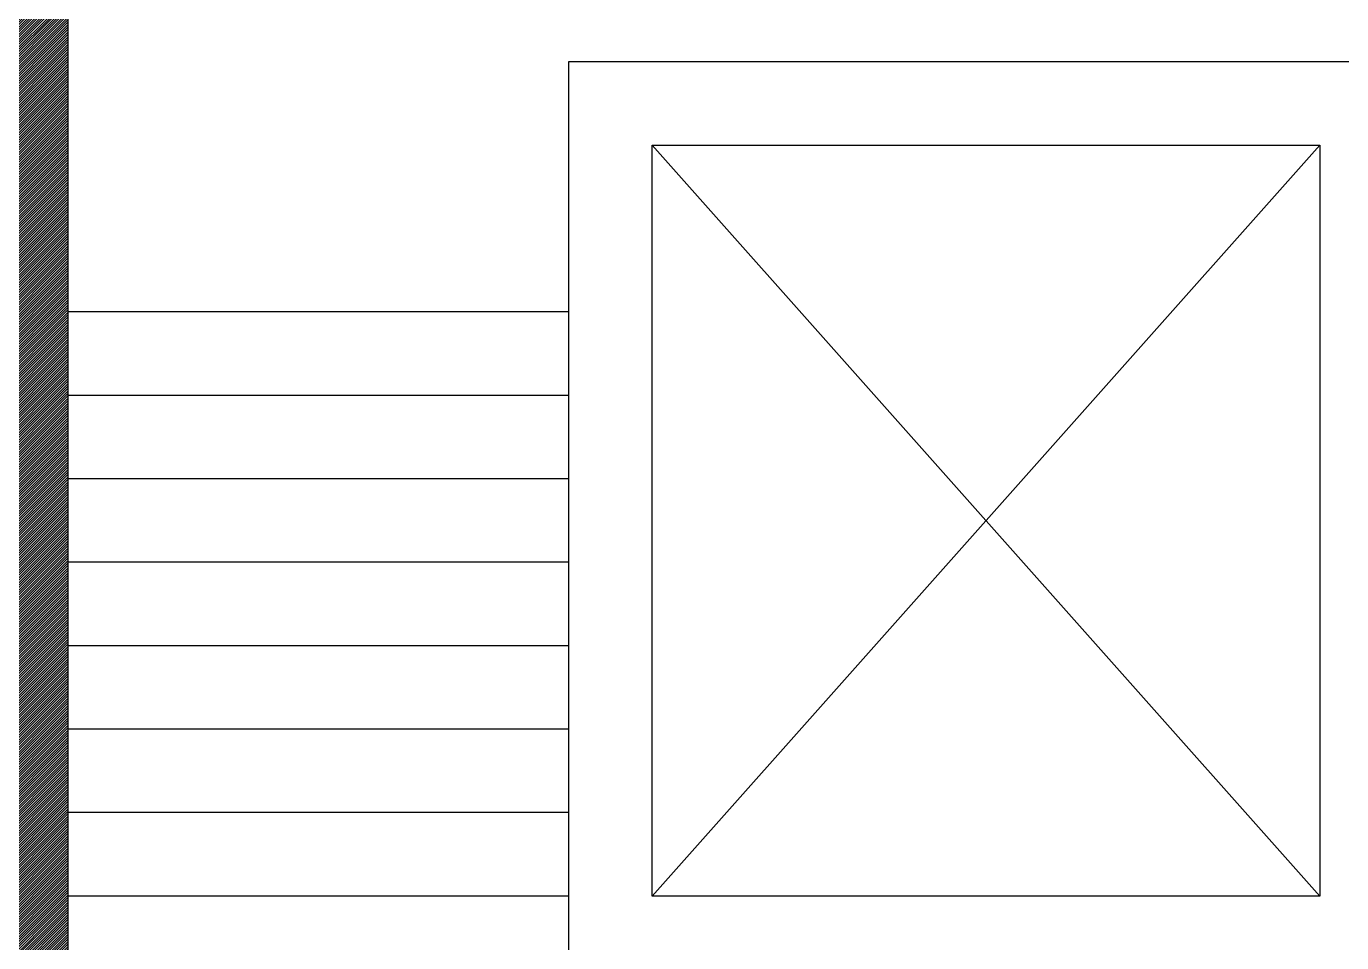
# Model space of a CAD drawing. Header units: feet. Extents: x -1528 to 1078, y 4 to 785.
# Drawn here: x -1046.9 to -952.4, y 70.4 to 136.3 of the extents above; entities that cross this region are included whole.
import ezdxf

# ---------------------------------------------------------------- set-up
doc = ezdxf.new("R2010")
doc.units = ezdxf.units.FT
doc.header["$MEASUREMENT"] = 0
doc.layers.add('Hatch', color=7, linetype='Continuous')
doc.layers.add('Stair', color=92, linetype='Continuous')

msp = doc.modelspace()

# ---------------------------------------------------------------- hatches: boundary and pattern name
at = {"layer": 'Hatch'}
h = msp.add_hatch(dxfattribs=at)
h.set_pattern_fill('ANSI31', color=256, style=0)
h.set_pattern_definition([(45, (-1505.67631, -20.54817), (-0.088388348, 0.088388348), [])])
h.paths.add_polyline_path([(-550.822, 34.722), (-625.645, 34.722), (-625.645, 24.722), (-550.822, 24.722)])
h.paths.add_polyline_path([(-697.645, 34.722), (-795.342, 34.722), (-795.342, 24.722), (-697.645, 24.722)])
h.paths.add_polyline_path([(-867.342, 34.722), (-905.946, 34.722), (-905.946, 184.722), (-911.946, 184.722), (-911.946, 178.722), (-911.946, 34.722), (-916.475, 34.722), (-916.475, 24.722), (-867.342, 24.722)])
h.paths.add_polyline_path([(-1036.475, 34.722), (-1043.946, 34.722), (-1043.946, 184.722), (-1049.946, 184.722), (-1049.946, 34.722), (-1224.215, 34.722), (-1224.215, 24.722), (-1036.475, 24.722)])
h.paths.add_polyline_path([(-1517.946, 452.684), (-1527.946, 452.684), (-1527.946, 24.722), (-1344.215, 24.722), (-1344.215, 34.722), (-1517.946, 34.722)])
h.paths.add_polyline_path([(-1213.494, 764.722), (-1339.875, 764.722), (-1339.875, 754.722), (-1213.494, 754.722)])
h.paths.add_polyline_path([(-1459.875, 764.722), (-1527.946, 764.722), (-1527.946, 711.435), (-1517.946, 711.435), (-1517.946, 754.722), (-1459.875, 754.722)])
h.paths.add_polyline_path([(-1517.946, 639.435), (-1527.946, 639.435), (-1527.946, 524.684), (-1517.946, 524.684)])

# ---------------------------------------------------------------- linework, layer by layer
msp.add_line((-1043.946, 34.722), (-1043.946, 184.722))
at = {"layer": 'Stair'}
for p, q in [((-1007.946, 133.747), (-947.946, 133.747)), ((-1007.946, 67.747), (-1007.946, 133.747)), ((-1001.946, 73.747), (-953.946, 127.747)), ((-1001.946, 127.747), (-953.946, 73.747)), ((-1007.946, 115.747), (-1043.946, 115.747)), ((-1007.946, 109.747), (-1043.946, 109.747)), ((-1007.946, 103.747), (-1043.946, 103.747)), ((-1007.946, 97.747), (-1043.946, 97.747)), ((-1007.946, 91.747), (-1043.946, 91.747)), ((-1007.946, 85.747), (-1043.946, 85.747)), ((-1007.946, 79.747), (-1043.946, 79.747)), ((-1007.946, 73.747), (-1043.946, 73.747))]:
    msp.add_line(p, q, dxfattribs=at)
for points in [[(-1007.946, 133.747), (-947.946, 133.747), (-947.946, 67.747), (-1007.946, 67.747)], [(-1001.946, 127.747), (-953.946, 127.747), (-953.946, 73.747), (-1001.946, 73.747)]]:
    msp.add_lwpolyline(points, close=True, dxfattribs=at)

doc.saveas('drawing.dxf')
